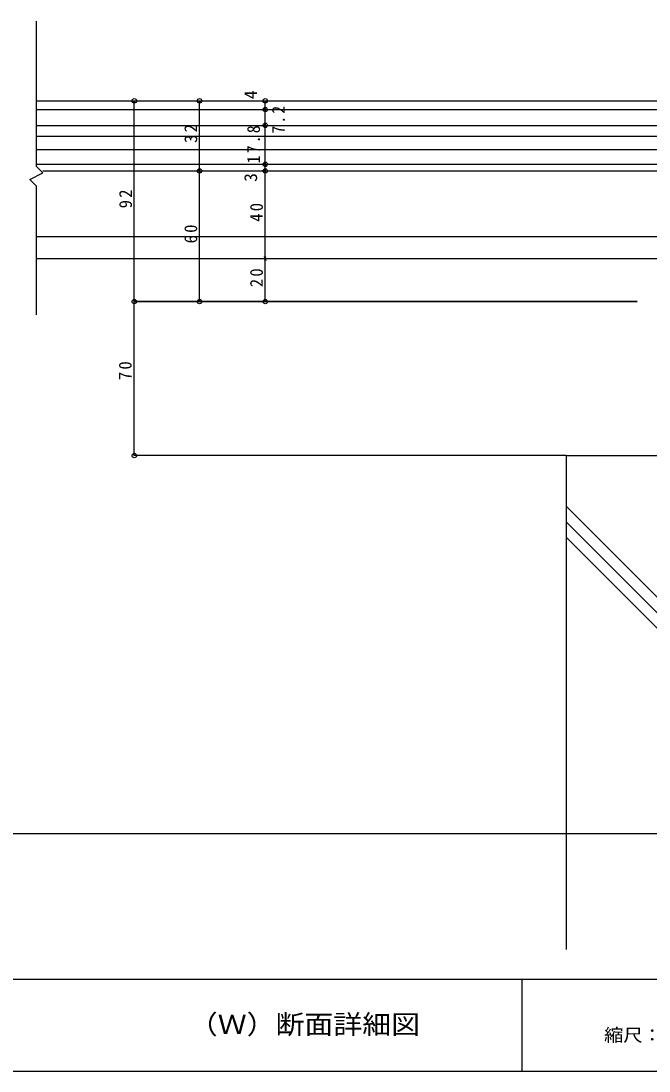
# Model space of a CAD drawing. Units: millimetres, scale not verified, with parts at other scales. Extents: x -550 to 568, y -396 to 402.
# Drawn here: x 21.3 to 308.1, y -396 to 83.4 of the extents above; entities that cross this region are included whole.
import ezdxf
from ezdxf.enums import TextEntityAlignment as Align

# ---------------------------------------------------------------- set-up
doc = ezdxf.new("R2010")
doc.units = ezdxf.units.MM
doc.header["$LTSCALE"] = 2
for name, color, linetype in [('0-0', 134, 'Continuous'), ('1-0', 5, 'Continuous'), ('2-0', 5, 'Continuous')]:
    doc.layers.add(name, color=color, linetype=linetype)
doc.styles.add('ＭＳ ゴシック', font='')
doc.styles.get('ＭＳ ゴシック').set_extended_font_data('MS Gothic')

msp = doc.modelspace()

# ---------------------------------------------------------------- linework, layer by layer
at = {"layer": '0-0'}
for p, q in [((-550, -354), (568, -354)), ((250, -354), (250, -396)), ((-550, -396), (568, -396))]:
    msp.add_line(p, q, dxfattribs=at)
at = {"layer": '1-0'}
for p, q in [((28.33, 47.005), (394.376, 47.005)), ((28.33, 43.005), (388.024, 43.005)), ((28.33, 35.805), (404.72, 35.805)), ((28.33, 30.805), (206.541, 30.805)), ((206.541, 30.805), (404.72, 30.805)), ((28.33, 24.805), (209.269, 24.805)), ((209.269, 24.805), (404.662, 24.805)), ((28.33, 18.005), (203.813, 18.005)), ((31.33, 15.005), (391.837, 15.005)), ((203.813, 18.005), (404.72, 18.005)), ((28.33, -14.995), (389.837, -14.995)), ((28.33, -24.995), (389.837, -24.995))]:
    msp.add_line(p, q, dxfattribs=at)
at = {"layer": '1-0', "color": 4}
for p, q in [((73.057, 47.005), (72.799, 46.039)), ((73.057, 47.005), (73.316, 46.039)), ((73.057, 47.005), (302.651, 47.005)), ((73.057, -114.995), (73.057, 47.005)), ((102.837, 47.005), (102.578, 46.039)), ((102.837, 15.005), (102.837, 47.005)), ((102.837, 47.005), (103.096, 46.039)), ((102.837, 47.005), (302.651, 47.005)), ((132.843, 47.005), (132.584, 46.039)), ((132.843, 43.005), (132.584, 43.971)), ((132.843, 43.005), (132.843, 47.005)), ((132.843, 47.005), (133.101, 46.039)), ((132.843, 47.005), (302.651, 47.005)), ((132.843, 43.005), (133.101, 43.971)), ((132.843, 43.005), (132.584, 42.039)), ((132.843, 35.805), (132.843, 43.005)), ((132.843, 43.005), (133.101, 42.039)), ((132.843, 43.005), (302.651, 43.005)), ((132.843, 35.805), (132.584, 36.771)), ((132.843, 35.805), (132.584, 34.839)), ((132.843, 35.805), (133.101, 36.771)), ((132.843, 18.005), (132.843, 35.805)), ((132.843, 35.805), (133.101, 34.839)), ((132.843, 35.805), (302.651, 35.805)), ((102.837, 15.005), (102.578, 15.971)), ((102.837, 15.005), (102.578, 14.039)), ((102.837, 15.005), (103.096, 15.971)), ((102.837, -44.695), (102.837, 15.005)), ((102.837, 15.005), (103.096, 14.039)), ((102.837, 15.005), (302.651, 15.005)), ((132.843, 18.005), (132.584, 18.971)), ((132.843, 18.005), (132.584, 17.039)), ((132.843, 15.005), (132.584, 15.971)), ((132.843, 15.005), (132.584, 14.039)), ((132.843, 18.005), (133.101, 18.971)), ((132.843, 15.005), (132.843, 18.005)), ((132.843, 18.005), (133.101, 17.039)), ((132.843, 18.005), (302.651, 18.005)), ((132.843, 15.005), (133.101, 15.971)), ((132.843, -24.995), (132.843, 15.005)), ((132.843, 15.005), (133.101, 14.039)), ((132.843, 15.005), (302.651, 15.005)), ((132.843, -24.995), (132.584, -24.029)), ((132.843, -24.995), (132.584, -25.961)), ((132.843, -24.995), (133.101, -24.029)), ((132.843, -44.695), (132.843, -24.995)), ((132.843, -24.995), (133.101, -25.961)), ((132.843, -24.995), (302.651, -24.995)), ((73.057, -44.695), (72.799, -43.729)), ((73.057, -44.695), (73.316, -43.729)), ((102.837, -44.695), (73.057, -44.695)), ((73.057, -44.695), (302.651, -44.695)), ((102.837, -44.695), (102.578, -43.729)), ((102.837, -44.695), (103.096, -43.729)), ((102.837, -44.695), (302.651, -44.695)), ((132.843, -44.695), (132.584, -43.729)), ((132.843, -44.695), (133.101, -43.729)), ((132.843, -44.695), (302.651, -44.695)), ((270.259, -114.995), (72.837, -114.995)), ((-415.674, -287.616), (460.259, -287.616))]:
    msp.add_line(p, q, dxfattribs=at)
at = {"layer": '1-0', "color": 7}
for p, q in [((270.259, -114.995), (270.259, -340.45)), ((270.259, -114.995), (470.259, -114.995)), ((270.259, -138.158), (395.259, -263.158)), ((270.259, -145.229), (395.259, -270.229)), ((270.259, -152.3), (395.259, -277.3))]:
    msp.add_line(p, q, dxfattribs=at)
at = {"layer": '1-0', "color": 4}
msp.add_lwpolyline([(302.651, -44.695), (130.605, -44.695), (97.953, -44.695)], dxfattribs=at)
at = {"layer": '1-0'}
for centre in [(73.057, 47.005), (102.837, 47.005), (132.843, 47.005), (132.843, 43.005), (132.843, 35.805), (102.837, 15.005), (132.843, 18.005), (132.843, 15.005), (73.057, -44.695), (102.837, -44.695), (132.843, -44.695), (73.057, -114.995)]:
    msp.add_circle(centre, 1, dxfattribs=at)
at = {"layer": '2-0', "color": 4}
msp.add_lwpolyline([(28.33, -50.714), (28.33, 8.07), (25.33, 11.07), (31.33, 14.07), (28.33, 17.07), (28.33, 83.447)], dxfattribs=at)

# ---------------------------------------------------------------- texts
at = {"layer": '0-0', "color": 7, "style": 'ＭＳ ゴシック', "width": 1.1}
msp.add_text('縮尺：１／２０，１／２', height=5.865, dxfattribs=at).set_placement((287.581, -384.279), align=Align.BOTTOM_LEFT)
at = {"layer": '1-0', "color": 7, "style": 'ＭＳ ゴシック'}
for s, p in [('4', (130.875, 47.764)), ('3', (130.875, 9.995))]:
    msp.add_text(s, height=5.865, rotation=90, dxfattribs=at).set_placement(p, align=Align.BOTTOM_LEFT)
at = {"layer": '1-0', "color": 3, "style": 'ＭＳ ゴシック', "width": 1.1}
msp.add_text('（Ｗ）断面詳細図', height=8.798, dxfattribs=at).set_placement((97.953, -381.767), align=Align.BOTTOM_LEFT)
at = {"layer": '1-0', "color": 7, "char_height": 5.865, "attachment_point": 7, "rotation": 90, "style": 'ＭＳ ゴシック'}
for s, insert in [('\\T1.27;\\W0.9;7.2', (141.875, 31.997)), ('\\T1.27;\\W0.95;32', (101.837, 27.755)), ('\\T1.28;\\W0.9;17.8', (130.508, 18.429)), ('\\T1.27;\\W0.95;92', (72.057, -2.095)), ('\\T1.27;\\W0.95;40', (131.843, -8.245)), ('\\T1.27;\\W0.95;60', (101.837, -18.095)), ('\\T1.27;\\W0.95;20', (131.843, -38.095)), ('\\T1.27;\\W0.95;70', (71.899, -80.527))]:
    msp.add_mtext(s, dxfattribs=dict(at, insert=insert))

doc.saveas('drawing.dxf')
